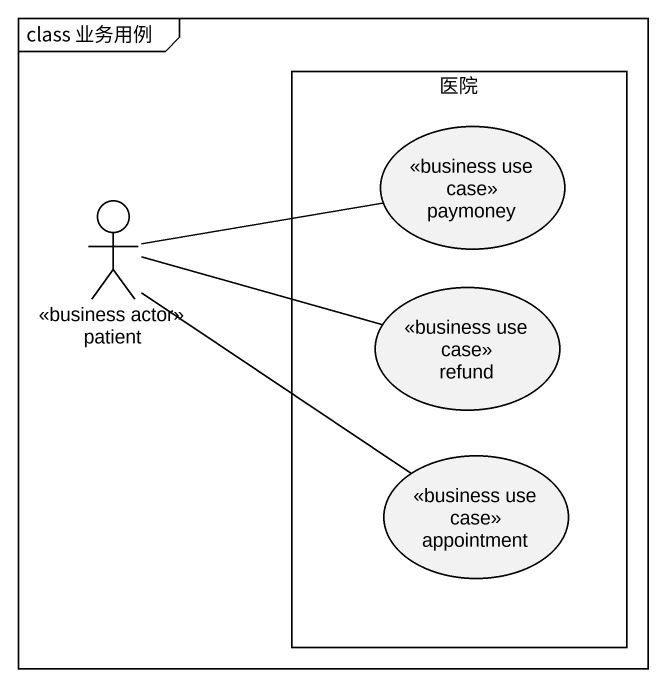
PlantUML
@startuml
mainframe class 业务用例
rectangle 医院 {
  usecase paymoney <<business use case>>
  usecase refund <<business use case>>
  usecase appointment <<business use case>>
}
actor patient <<business actor>>
patient -right- paymoney
patient -right- refund
patient -- appointment
@enduml
